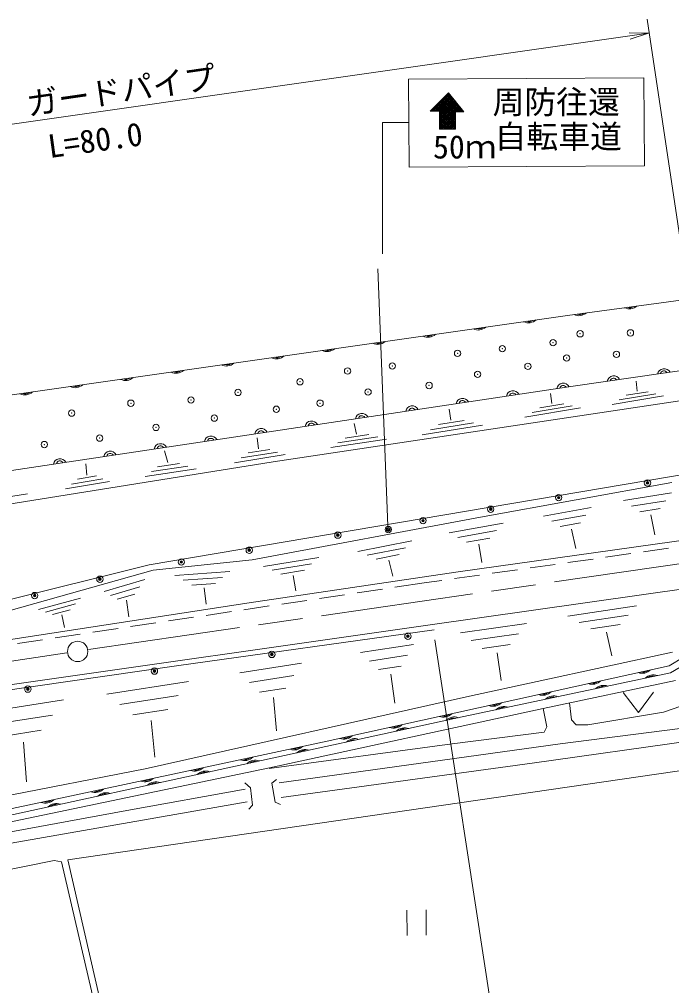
# Model space of a CAD drawing. Units: millimetres, scale not verified. Extents: x 40000 to 680000, y 20000 to 380000.
# Drawn here: x 253842 to 305110, y 265238 to 341201 of the extents above; entities that cross this region are included whole.
import ezdxf
from ezdxf.enums import TextEntityAlignment as Align

# ---------------------------------------------------------------- set-up
doc = ezdxf.new("R2010")
doc.units = ezdxf.units.MM
doc.header["$LTSCALE"] = 1000
doc.header["$PDMODE"] = 32
doc.header["$PDSIZE"] = 500
doc.linetypes.add('CHAIN', pattern=[18.5, 12, -1.5, 3.5, -1.5])
for name, color, linetype, lineweight in [('M-BGD', 7, 'Continuous', 13), ('M-BMK', 2, 'CHAIN', 13), ('M-BMK-SRVR', 3, 'Continuous', 13), ('M-STR-HTXT', 7, 'Continuous', 13), ('M-STR-STRC', 7, 'Continuous', 13)]:
    doc.layers.add(name, color=color, linetype=linetype, lineweight=lineweight)
doc.styles.add('ＭＳ ゴシック', font='')
doc.styles.get('ＭＳ ゴシック').set_extended_font_data('MS Gothic')

# ---------------------------------------------------------------- blocks, each defined once
blk = doc.blocks.new('田')
at = {"color": 7, "linetype": 'Continuous', "lineweight": 13}
for p, q in [((-0.75, 1), (-0.75, -1)), ((0.75, -1), (0.75, 1))]:
    blk.add_line(p, q, dxfattribs=at)
blk = doc.blocks.new('畑')
at = {"color": 7, "linetype": 'Continuous', "lineweight": 13}
for p, q in [((-1.5, 1), (0, -1)), ((0, -1), (1.5, 1))]:
    blk.add_line(p, q, dxfattribs=at)

msp = doc.modelspace()

# ---------------------------------------------------------------- linework, layer by layer
at = {"layer": 'M-BGD'}
for p, q in [((296918, 317925), (383315, 329667)), ((297376, 312365), (370301, 322872)), ((232920, 308765), (296918, 317925)), ((328260, 314616), (273793, 306404)), ((240520, 303837), (297376, 312365)), ((302388, 311967), (302311, 312763)), ((295680, 311002), (295597, 311788)), ((304473, 311592), (300439, 310925)), ((303871, 311762), (300990, 311286)), ((303269, 311932), (301541, 311647)), ((297294, 310828), (294157, 310303)), ((296639, 310985), (294757, 310670)), ((287759, 309694), (287621, 310562)), ((297949, 310671), (293557, 309936)), ((280342, 308602), (280156, 309420)), ((290248, 309299), (285514, 308547)), ((289526, 309481), (286144, 308944)), ((288803, 309663), (286775, 309340)), ((281321, 308563), (279446, 308277)), ((272646, 307442), (272530, 308316)), ((282696, 308208), (278321, 307541)), ((282009, 308385), (278884, 307909)), ((265510, 306366), (265254, 307278)), ((274739, 306982), (270757, 306350)), ((274132, 307183), (271288, 306731)), ((273525, 307383), (271818, 307112)), ((273793, 306404), (233471, 299958)), ((259138, 305377), (259065, 306271)), ((266427, 306293), (264708, 306034)), ((267743, 305857), (263733, 305253)), ((264058, 298316), (308436, 305832)), ((267085, 306075), (264220, 305644)), ((260935, 304879), (257471, 304286)), ((260416, 305092), (257942, 304669)), ((259896, 305305), (258412, 305051)), ((305130, 304804), (290081, 302058)), ((254474, 303898), (250270, 303215)), ((301313, 303371), (305090, 303969)), ((301957, 302927), (304654, 303354)), ((295040, 302155), (298783, 302822)), ((302600, 302483), (304219, 302740)), ((290081, 302058), (272136, 298713)), ((287634, 300838), (291856, 301607)), ((295694, 301743), (298368, 302219)), ((296348, 301331), (297952, 301617)), ((303479, 302259), (303793, 300671)), ((288316, 300466), (291331, 301015)), ((297229, 301136), (297586, 299614)), ((280456, 299378), (284695, 300198)), ((288323, 297761), (309345, 300727)), ((288998, 300094), (290807, 300424)), ((281172, 299077), (284199, 299663)), ((289955, 299938), (290191, 298493)), ((302891, 299338), (304871, 299618)), ((272136, 298713), (264348, 297907)), ((273027, 298191), (277368, 298892)), ((281887, 298777), (283704, 299128)), ((282869, 298674), (283198, 297422)), ((296950, 298497), (298930, 298777)), ((299920, 298917), (301901, 299198)), ((230838, 290039), (264058, 298316)), ((264348, 297907), (247416, 293110)), ((266056, 297483), (270380, 297808)), ((273713, 297890), (276814, 298391)), ((274399, 297589), (276259, 297889)), ((291009, 297656), (292989, 297936)), ((293980, 298076), (295960, 298357)), ((260499, 296218), (263695, 297158)), ((266727, 297103), (269816, 297335)), ((271733, 295307), (288323, 297761)), ((275373, 297472), (275571, 296269)), ((285835, 296924), (287049, 297095)), ((311470, 297192), (285938, 293566)), ((288039, 297235), (290019, 297516)), ((261020, 295919), (263303, 296590)), ((267398, 296722), (269251, 296862)), ((268360, 296508), (268519, 295228)), ((280396, 296114), (282374, 296408)), ((283363, 296556), (285835, 296924)), ((255350, 294812), (258649, 295701)), ((261541, 295619), (262910, 296022)), ((262268, 295531), (262461, 294229)), ((274461, 295231), (276439, 295525)), ((277429, 295673), (279407, 295967)), ((252506, 292341), (271733, 295307)), ((255893, 294609), (258249, 295244)), ((256436, 294407), (257849, 294788)), ((271494, 294789), (273472, 295084)), ((296949, 294292), (302333, 295095)), ((257190, 294377), (257404, 293389)), ((265559, 293906), (267537, 294201)), ((268527, 294348), (270505, 294642)), ((297852, 293786), (301697, 294360)), ((285938, 293566), (242421, 287374)), ((259625, 293023), (261603, 293317)), ((262592, 293465), (264570, 293759)), ((288514, 292986), (293692, 293721)), ((298755, 293280), (301062, 293624)), ((256657, 292582), (258635, 292876)), ((266195, 290371), (286447, 293212)), ((289362, 292364), (293060, 292889)), ((299997, 293038), (300398, 291176)), ((253690, 292140), (255668, 292434)), ((280657, 291428), (284827, 292060)), ((290209, 291742), (292429, 292057)), ((281363, 290759), (284341, 291210)), ((289222, 287997), (305179, 291452)), ((291391, 291415), (291715, 289234)), ((304912, 290389), (306035, 291073)), ((226942, 284742), (266195, 290371)), ((271164, 289822), (276018, 290591)), ((278043, 284452), (304912, 290389)), ((282068, 290089), (283855, 290360)), ((306229, 290530), (305013, 289824)), ((271938, 289062), (275405, 289611)), ((283035, 289718), (283365, 287438)), ((305013, 289824), (288270, 286282)), ((260722, 288152), (267148, 289160)), ((305418, 289235), (295017, 287037)), ((261739, 287334), (266329, 288055)), ((263733, 282284), (289222, 287997)), ((272712, 288302), (274792, 288631)), ((250536, 286643), (257321, 287702)), ((273806, 287887), (274048, 285277)), ((297231, 286143), (297074, 287472)), ((305825, 287201), (304474, 286729)), ((251591, 285750), (256438, 286507)), ((262756, 286517), (265510, 286949)), ((295017, 287037), (273507, 282374)), ((295000, 287034), (295311, 285573)), ((304474, 286729), (298517, 285752)), ((288270, 286282), (251800, 278353)), ((264199, 286092), (264495, 283208)), ((297606, 285736), (297231, 286143)), ((298517, 285752), (297606, 285736)), ((252647, 284858), (255555, 285312)), ((295099, 285166), (287872, 284255)), ((295311, 285573), (295099, 285166)), ((296352, 284262), (306789, 285580)), ((251706, 278823), (278043, 284452)), ((254158, 284389), (254416, 281258)), ((287872, 284255), (273483, 282302)), ((274256, 281185), (296352, 284262)), ((306954, 284536), (294155, 282723)), ((294155, 282723), (274433, 280032)), ((245495, 278713), (263733, 282284)), ((273507, 282374), (251570, 277778)), ((257664, 275128), (307354, 282374)), ((271564, 281181), (272020, 280790)), ((274054, 281441), (273696, 281148)), ((273696, 281148), (273940, 279651)), ((262286, 279021), (271584, 280673)), ((272020, 280790), (272166, 279439)), ((271747, 279680), (253191, 276437)), ((273940, 279651), (274363, 279488)), ((248882, 276530), (262286, 279021)), ((272166, 279439), (271889, 279113)), ((239111, 271616), (256571, 275067)), ((256571, 275067), (257157, 274970)), ((260258, 263824), (257664, 275128)), ((257157, 274970), (259782, 263714))]:
    msp.add_line(p, q, dxfattribs=at)
for centre, radius in [((303211, 304758), 100), ((303211, 304758), 60), ((296229, 303602), 100), ((296229, 303602), 60), ((290890, 302691), 100), ((290890, 302691), 60), ((285567, 301795), 100), ((285567, 301795), 60), ((278878, 300656), 100), ((278878, 300656), 60), ((271911, 299468), 100), ((271911, 299468), 60), ((266572, 298540), 100), ((266572, 298540), 60), ((260176, 297189), 100), ((260176, 297189), 60), ((255049, 295903), 100), ((255049, 295903), 60), ((284382, 292706), 100), ((284382, 292706), 60), ((273689, 291278), 100), ((273689, 291278), 60), ((264460, 289968), 100), ((264460, 289968), 60), ((254515, 288552), 100), ((254515, 288552), 60)]:
    msp.add_circle(centre, radius, dxfattribs=at)
for centre, radius, start, end in [((301791, 319353), 908, 244.34107, 311.13805), ((301842, 318977), 454, 244.34107, 311.13805), ((293862, 318254), 908, 244.74711, 311.54408), ((293916, 317878), 454, 244.74711, 311.54408), ((297828, 318814), 908, 244.34107, 311.13805), ((297879, 318438), 454, 244.34107, 311.13805), ((289902, 317687), 908, 244.74711, 311.54408), ((289956, 317312), 454, 244.74711, 311.54408), ((285943, 317120), 908, 244.74711, 311.54408), ((285996, 316745), 454, 244.74711, 311.54408), ((278023, 315987), 908, 244.74711, 311.54408), ((278077, 315611), 454, 244.74711, 311.54408), ((281983, 316553), 908, 244.74711, 311.54408), ((282037, 316178), 454, 244.74711, 311.54408), ((274064, 315420), 908, 244.74711, 311.54408), ((274117, 315045), 454, 244.74711, 311.54408), ((270104, 314853), 908, 244.74711, 311.54408), ((270158, 314478), 454, 244.74711, 311.54408), ((304511, 313209), 532, 28.21403, 168.18211), ((262185, 313720), 908, 244.74711, 311.54408), ((262238, 313344), 454, 244.74711, 311.54408), ((266144, 314286), 908, 244.74711, 311.54408), ((266198, 313911), 454, 244.74711, 311.54408), ((300552, 312639), 532, 28.21403, 168.18211), ((300539, 312729), 266, 28.21403, 168.18211), ((304498, 313299), 266, 28.21403, 168.18211), ((258225, 313153), 908, 244.74711, 311.54408), ((258279, 312777), 454, 244.74711, 311.54408), ((296594, 312064), 532, 28.54673, 168.51481), ((296581, 312154), 266, 28.54673, 168.51481), ((254265, 312586), 908, 244.74711, 311.54408), ((254319, 312211), 454, 244.74711, 311.54408), ((292638, 311471), 532, 28.54673, 168.51481), ((292625, 311561), 266, 28.54673, 168.51481), ((284727, 310284), 532, 28.54673, 168.51481), ((288683, 310877), 532, 28.54673, 168.51481), ((288669, 310967), 266, 28.54673, 168.51481), ((280771, 309691), 532, 28.54673, 168.51481), ((280758, 309781), 266, 28.54673, 168.51481), ((284713, 310374), 266, 28.54673, 168.51481), ((276815, 309097), 532, 28.54673, 168.51481), ((276802, 309187), 266, 28.54673, 168.51481), ((268904, 307910), 532, 28.54673, 168.51481), ((272860, 308504), 532, 28.54673, 168.51481), ((272846, 308594), 266, 28.54673, 168.51481), ((264948, 307317), 532, 28.54673, 168.51481), ((264935, 307407), 266, 28.54673, 168.51481), ((268890, 308000), 266, 28.54673, 168.51481), ((260992, 306724), 532, 28.54673, 168.51481), ((260979, 306814), 266, 28.54673, 168.51481), ((257037, 306130), 532, 28.54673, 168.51481), ((257023, 306220), 266, 28.54673, 168.51481), ((302792, 290697), 908, 249.06139, 315.85837), ((302874, 290327), 454, 249.06139, 315.85837), ((303671, 288765), 908, 68.54911, 135.34608), ((303593, 289136), 454, 68.54911, 135.34608), ((298886, 289834), 908, 249.06139, 315.85837), ((298968, 289464), 454, 249.06139, 315.85837), ((299758, 287937), 908, 68.54911, 135.34608), ((299680, 288308), 454, 68.54911, 135.34608), ((294980, 288971), 908, 249.06139, 315.85837), ((295062, 288601), 454, 249.06139, 315.85837), ((295845, 287109), 908, 68.54911, 135.34608), ((295766, 287480), 454, 68.54911, 135.34608), ((291075, 288108), 908, 249.06139, 315.85837), ((291156, 287738), 454, 249.06139, 315.85837), ((291931, 286281), 908, 68.54911, 135.34608), ((287169, 287245), 908, 249.06139, 315.85837), ((287251, 286875), 454, 249.06139, 315.85837), ((291853, 286652), 454, 68.54911, 135.34608), ((283263, 286382), 908, 249.06139, 315.85837), ((283345, 286012), 454, 249.06139, 315.85837), ((288021, 285458), 903, 68.60457, 135.87434), ((287942, 285822), 454, 68.86708, 135.66406), ((279357, 285519), 908, 249.06139, 315.85837), ((284114, 284602), 908, 68.86708, 135.66406), ((284033, 284972), 454, 68.86708, 135.66406), ((279439, 285149), 454, 249.06139, 315.85837), ((280205, 283752), 908, 68.86708, 135.66406), ((280125, 284123), 454, 68.86708, 135.66406), ((275453, 284674), 908, 248.66695, 315.46392), ((275532, 284303), 454, 248.66695, 315.46392), ((276297, 282902), 908, 68.86708, 135.66406), ((276216, 283273), 454, 68.86708, 135.66406), ((271541, 283838), 908, 248.66695, 315.46392), ((271620, 283467), 454, 248.66695, 315.46392), ((272388, 282053), 908, 68.86708, 135.66406), ((272307, 282423), 454, 68.86708, 135.66406), ((267630, 283002), 908, 248.66695, 315.46392), ((267709, 282631), 454, 248.66695, 315.46392), ((268479, 281203), 908, 68.86708, 135.66406), ((268399, 281573), 454, 68.86708, 135.66406), ((263718, 282166), 908, 248.66695, 315.46392), ((263797, 281795), 454, 248.66695, 315.46392), ((264571, 280353), 908, 68.86708, 135.66406), ((264490, 280724), 454, 68.86708, 135.66406), ((259806, 281330), 908, 248.66695, 315.46392), ((259886, 280959), 454, 248.66695, 315.46392), ((260662, 279503), 908, 68.86708, 135.66406), ((260581, 279874), 454, 68.86708, 135.66406), ((255895, 280494), 908, 248.66695, 315.46392), ((255974, 280123), 454, 248.66695, 315.46392), ((256753, 278654), 908, 68.86708, 135.66406), ((256673, 279024), 454, 68.86708, 135.66406)]:
    msp.add_arc(centre, radius, start, end, dxfattribs=at)
for p in [(301869, 316555), (295790, 315786), (297914, 316482), (291798, 315310), (288282, 314944), (296852, 314578), (300771, 314871), (279639, 313552), (283155, 313955), (293812, 313919), (289857, 313296), (275904, 312710), (286048, 312417), (267334, 311282), (271033, 311868), (281251, 311904), (262610, 311025), (274036, 310549), (277479, 311025), (257950, 310247), (269165, 309854), (264588, 309121), (260156, 308279), (255807, 307775), (303211, 304758), (296229, 303602), (290890, 302691), (285567, 301795), (278878, 300656), (271911, 299468), (266572, 298540), (260176, 297189), (255049, 295903), (284382, 292706), (273689, 291278), (264460, 289968), (254515, 288552)]:
    msp.add_point(p, dxfattribs=at)
at = {"layer": 'M-BMK'}
for p, q in [((259280, 291665), (356294, 305728)), ((228059, 286924), (257587, 291404))]:
    msp.add_line(p, q, dxfattribs=at)
at = {"layer": 'M-BMK-SRVR'}
msp.add_circle((258428, 291513), 800, dxfattribs=at)
at = {"layer": 'M-STR-HTXT'}
for p, q in [((308357, 306601), (303175, 341201)), ((303278, 340113), (226589, 329141)), ((303291, 340112), (301770, 340140)), ((303291, 340112), (301843, 339645)), ((286489, 292413), (292798, 251460))]:
    msp.add_line(p, q, dxfattribs=at)
at = {"layer": 'M-STR-STRC'}
for p, q in [((302923, 336597), (284432, 336488)), ((302963, 329677), (302923, 336597)), ((284432, 336488), (284473, 329568)), ((287569, 335435), (286120, 333986)), ((286177, 333986), (287594, 335403)), ((286318, 333986), (287657, 335325)), ((286460, 333986), (287720, 335246)), ((286601, 333986), (287783, 335168)), ((286742, 333986), (287846, 335089)), ((286872, 333974), (287908, 335011)), ((288244, 333925), (287151, 335017)), ((288385, 333925), (287222, 335088)), ((288527, 333925), (287293, 335159)), ((288668, 333925), (287363, 335230)), ((288653, 334081), (287434, 335300)), ((288083, 334793), (287505, 335371)), ((288778, 333925), (287569, 335435)), ((286627, 333986), (286373, 334240)), ((286768, 333986), (286444, 334310)), ((288111, 332785), (286515, 334381)), ((288111, 332926), (286586, 334452)), ((288111, 333068), (286656, 334522)), ((288111, 333209), (286727, 334593)), ((288111, 333351), (286798, 334664)), ((288111, 333492), (286868, 334735)), ((286872, 333833), (287971, 334932)), ((286872, 333692), (288034, 334854)), ((286872, 333550), (288097, 334775)), ((286872, 333409), (288160, 334697)), ((286872, 333267), (288223, 334618)), ((286872, 333126), (288286, 334540)), ((286872, 332985), (288349, 334461)), ((286872, 332843), (288412, 334383)), ((286872, 332702), (288475, 334304)), ((288111, 333634), (286939, 334805)), ((288111, 333775), (287010, 334876)), ((288111, 333916), (287081, 334947)), ((286120, 333986), (286872, 333986)), ((286203, 333986), (286161, 334027)), ((286344, 333986), (286232, 334098)), ((286486, 333986), (286303, 334169)), ((286872, 333986), (286872, 332579)), ((288111, 332644), (286872, 333882)), ((288034, 332579), (286872, 333741)), ((287892, 332579), (286872, 333599)), ((286892, 332579), (288111, 333799)), ((287033, 332579), (288111, 333657)), ((287174, 332579), (288111, 333516)), ((288111, 332579), (288111, 333925)), ((288111, 333925), (288778, 333925)), ((288237, 333925), (288538, 334225)), ((288378, 333925), (288600, 334147)), ((288520, 333925), (288663, 334068)), ((288661, 333925), (288726, 333990)), ((282384, 322755), (282384, 333090)), ((282384, 333090), (284391, 333090)), ((287751, 332579), (286872, 333458)), ((287609, 332579), (286872, 333316)), ((287468, 332579), (286872, 333175)), ((287326, 332579), (286872, 333034)), ((287185, 332579), (286872, 332892)), ((287044, 332579), (286872, 332751)), ((287316, 332579), (288111, 333374)), ((287457, 332579), (288111, 333233)), ((287599, 332579), (288111, 333092)), ((287740, 332579), (288111, 332950)), ((287881, 332579), (288111, 332809)), ((286902, 332579), (286872, 332609)), ((286872, 332579), (288111, 332579)), ((288023, 332579), (288111, 332667)), ((284473, 329568), (302963, 329677)), ((282806, 301391), (282007, 321588))]:
    msp.add_line(p, q, dxfattribs=at)
for radius in [150, 90]:
    msp.add_circle((282846, 301094), radius, dxfattribs=at)
msp.add_point((282846, 301094), dxfattribs=at)

# ---------------------------------------------------------------- block references
at = {"layer": 'M-BGD', "rotation": 0.65231}
for name, p, xscale, yscale in [('畑', (302497, 287504), 800, 800), ('田', (285066, 270187), 1000, 1000)]:
    msp.add_blockref(name, p, dxfattribs=dict(at, xscale=xscale, yscale=yscale))

# ---------------------------------------------------------------- texts
at = {"layer": 'M-STR-HTXT', "style": 'ＭＳ ゴシック'}
for s, rotation, p in [('ガードパイプ\u3000', 8.306, (254630, 333083)), ('L=80.0', 7.871, (256302, 329748))]:
    msp.add_text(s, height=1833, rotation=rotation, dxfattribs=at).set_placement(p, align=Align.BOTTOM_LEFT)
at = {"layer": 'M-STR-STRC', "style": 'ＭＳ ゴシック'}
for s, p in [('周防往還', (291037, 333232)), ('自転車道', (291196, 330518)), ('50ｍ', (286356, 329711))]:
    msp.add_text(s, height=1833, dxfattribs=at).set_placement(p, align=Align.BOTTOM_LEFT)

doc.saveas('drawing.dxf')
